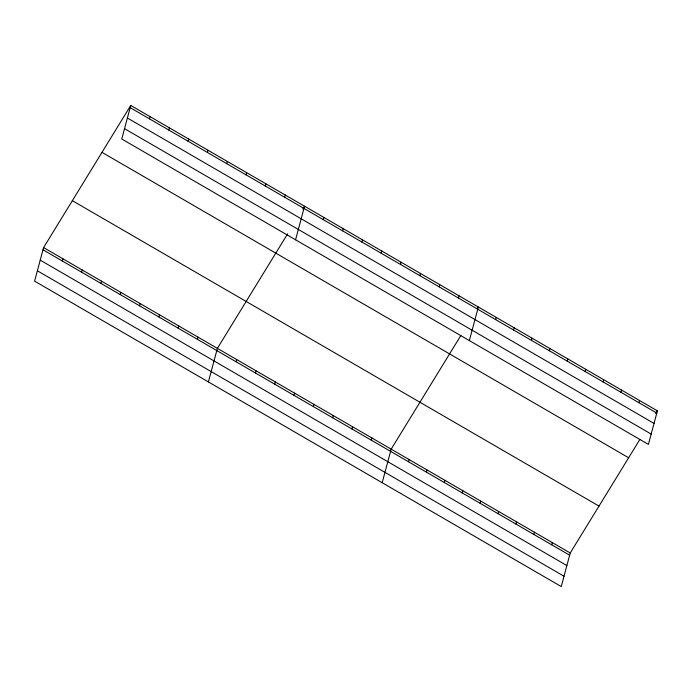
<?xml version="1.0" encoding="UTF-8"?>
<svg xmlns="http://www.w3.org/2000/svg" width="692" height="692" viewBox="0 0 692 692"><rect width="100%" height="100%" fill="white"/><g stroke="black" fill="none" stroke-linecap="round" stroke-linejoin="round"><path stroke-width="1.04" d="M130.753 105.435L121.766 139.005L648.404 444.42L657.4 410.858L130.753 105.435L43.596 247.58L34.6 281.142L561.247 586.565L570.234 552.994L639.918 439.368M62.315 260.988L62.903 258.773M81.621 272.19L82.218 269.975M100.928 283.391L101.525 281.177M149.472 118.851L150.069 116.637M120.244 294.584L120.832 292.37M168.787 130.053L169.376 127.838M139.55 305.786L140.147 303.572M188.094 141.246L188.691 139.031M158.866 316.988L159.454 314.773M207.401 152.448L207.998 150.233M178.173 328.181L178.77 325.967M226.717 163.641L227.305 161.426M197.48 339.383L198.076 337.168M246.023 174.842L246.62 172.628M208.396 381.932L217.383 348.361L287.63 233.818M265.339 186.044L265.927 183.83M236.102 361.778L236.699 359.563M284.646 197.237L285.242 195.023M255.417 372.979L256.005 370.765M295.553 239.795L304.549 206.225L302.854 208.984M274.724 384.172L275.321 381.958M323.268 219.641L323.856 217.426M294.031 395.374L294.628 393.16M342.575 230.834L343.171 228.62M313.346 406.576L313.934 404.362M361.89 242.036L362.478 239.821M332.653 417.769L333.25 415.555M381.197 253.237L381.794 251.023M351.968 428.971L352.557 426.756M400.504 264.43L401.101 262.216M371.275 440.173L371.872 437.958M419.819 275.632L420.407 273.418M382.183 482.722L391.179 449.151L460.855 335.525M439.126 286.825L439.723 284.611M408.488 461.754L409.084 459.54M458.441 298.027L459.03 295.813M426.393 472.134L426.99 469.92M469.349 340.576L478.345 307.014L477.212 308.848M444.307 482.523L444.895 480.309M495.654 319.609L496.251 317.394M462.213 492.903L462.801 490.689M513.559 329.998L514.156 327.783M480.118 503.292L480.706 501.077M531.465 340.377L532.062 338.163M498.024 513.672L498.612 511.457M549.37 350.766L549.967 348.552M515.929 524.06L516.517 521.846M567.276 361.146L567.872 358.932M533.835 534.44L534.423 532.226M585.181 371.535L585.778 369.32M551.74 544.82L552.328 542.614M603.087 381.915L603.683 379.7M620.992 392.303L621.589 390.089M638.898 402.683L639.494 400.469M655.705 413.617L657.4 410.858M130.165 107.649L656.803 413.072M127.389 117.995L654.035 423.418M124.534 128.66L651.181 434.074M101.992 152.344L628.639 457.758M72.357 200.671L599.004 506.086M43.596 247.58L570.234 552.994M42.999 249.795L569.646 555.209M40.231 260.14L566.869 565.554M37.377 270.797L564.015 576.22"/></g></svg>
